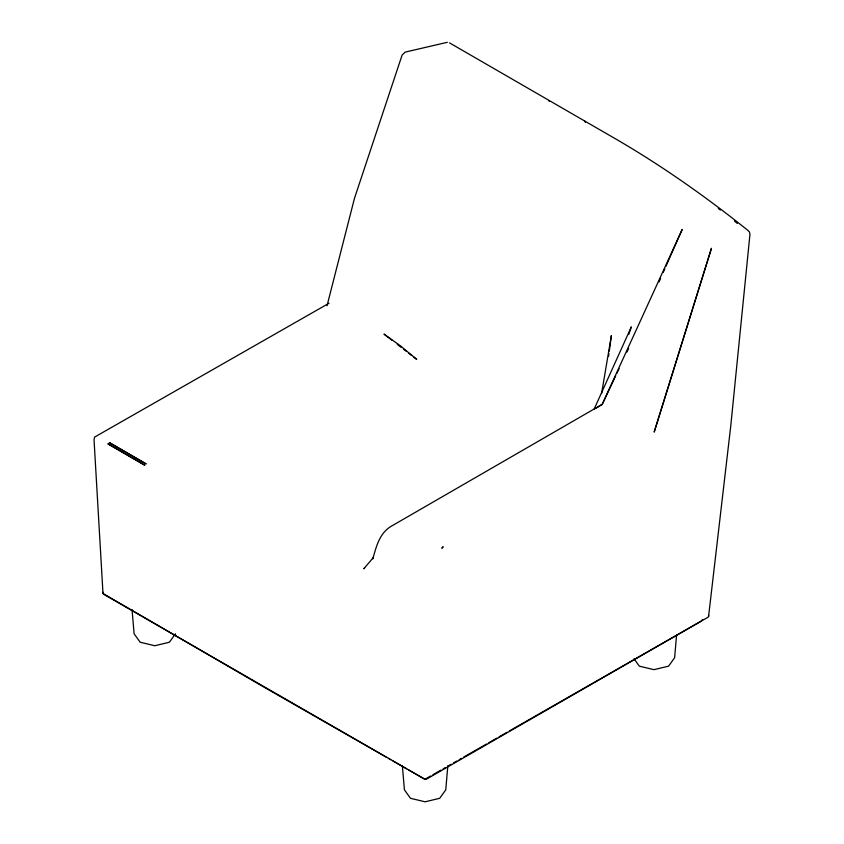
<?xml version="1.0" encoding="UTF-8"?>
<svg xmlns="http://www.w3.org/2000/svg" width="844" height="844" viewBox="0 0 844 844"><rect width="100%" height="100%" fill="white"/><g stroke="black" fill="none" stroke-linecap="round" stroke-linejoin="round"><path stroke-width="1.27" d="M447.847 765.54L445.759 789.868L439.703 798.308L425.091 801.8L410.479 798.308L404.424 789.868L402.335 765.54M676.603 634.677L674.63 657.729L668.575 666.169L653.963 669.661L639.341 666.169L634.044 658.784M708.57 616.5L730.756 425.998L749.957 234.326L749.43 231.994L748.111 230.56C704.571 195.639 658.605 163.441 610.064 135.684L449.493 42.865M608.587 356.242L608.935 353.647M609.294 351.051L611.394 335.501L601.572 393.599M327.039 305.728L354.469 198.351L402.103 55.071L405.194 52.106L447.299 42.316M628.822 334.329L631.323 326.871L594.081 409.256M659.069 281.833L660.652 278.267M663.279 272.317L664.85 268.751M665.895 266.366L682.174 229.484L602.226 404.329L596.497 408.011M615.709 375.791L602.226 404.329L392.101 525.759C379.768 532.395 376.245 546.416 372.858 558.834L373.196 557.747L363.775 568.782L364.682 567.917M616.837 373.417L619.085 368.659M626.955 352.011L628.632 348.445M175.447 633.802L169.391 642.242L154.779 645.734L140.167 642.242L134.112 633.802L132.023 609.474M702.641 619.507L701.005 621.258L426.389 779.202L424.859 779.276L104.023 594.492L102.989 593.448L94.043 439.872L94.56 437.118L329.054 303.218M430.64 776.005L424.933 779.276L408.95 770.118M432.919 774.697L440.906 770.129M443.184 768.821L445.474 767.523M448.892 765.561L451.171 764.253M453.46 762.944L456.878 760.993M459.157 759.684L461.436 758.376M463.725 757.068L486.534 744.018M488.824 742.709L496.81 738.131M499.089 736.833L507.075 732.254M509.354 730.957L707.536 617.534A4.009 2.321 0 0 0 708.57 615.297M386.119 757.057L263.972 687.121L102.989 593.448L102.989 592.256M388.409 758.355L390.688 759.663M392.966 760.971L406.671 768.821M718.307 208.447L720.365 210.019M392.154 340.396L383.978 334.076L400.288 345.745L416.693 359.375L413.623 357.001M397.271 344.352L401.354 347.517M403.4 349.099L406.47 351.473M408.507 353.056L411.577 355.419M734.48 221.075L737.361 223.438M711.429 248.4L654.237 431.896L711.429 248.4M448.459 42.2L448.459 42.2M443.005 546.901L441.982 548.072L443.005 546.901M120.608 449.103L109.266 442.551L146.202 463.957L120.608 449.103M119.194 450.358L107.842 443.807L144.788 465.223L119.194 450.358M585.346 122L584.808 121.241L585.346 122M549.476 101.269L548.938 100.52L549.476 101.269"/></g></svg>
